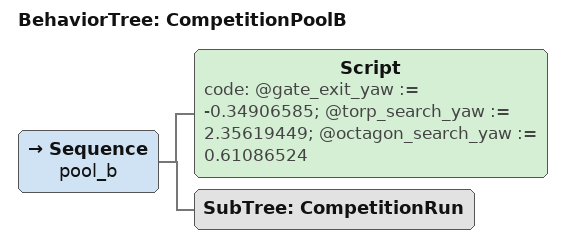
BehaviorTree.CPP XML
<?xml version="1.0" encoding="UTF-8"?>
<!-- RoboSub 2026 competition run, pool B start. Mirror of pool A/D headings;
     see pool_a.xml for what each value means. B and C are identical. -->
<root BTCPP_format="4" main_tree_to_execute="CompetitionPoolB">
  <BehaviorTree ID="CompetitionPoolB">
    <Sequence name="pool_b">
      <Script code="@gate_exit_yaw := -0.34906585;
                    @torp_search_yaw := 2.35619449;
                    @octagon_search_yaw := 0.61086524"/>
      <SubTree ID="CompetitionRun"/>
    </Sequence>
  </BehaviorTree>
</root>
